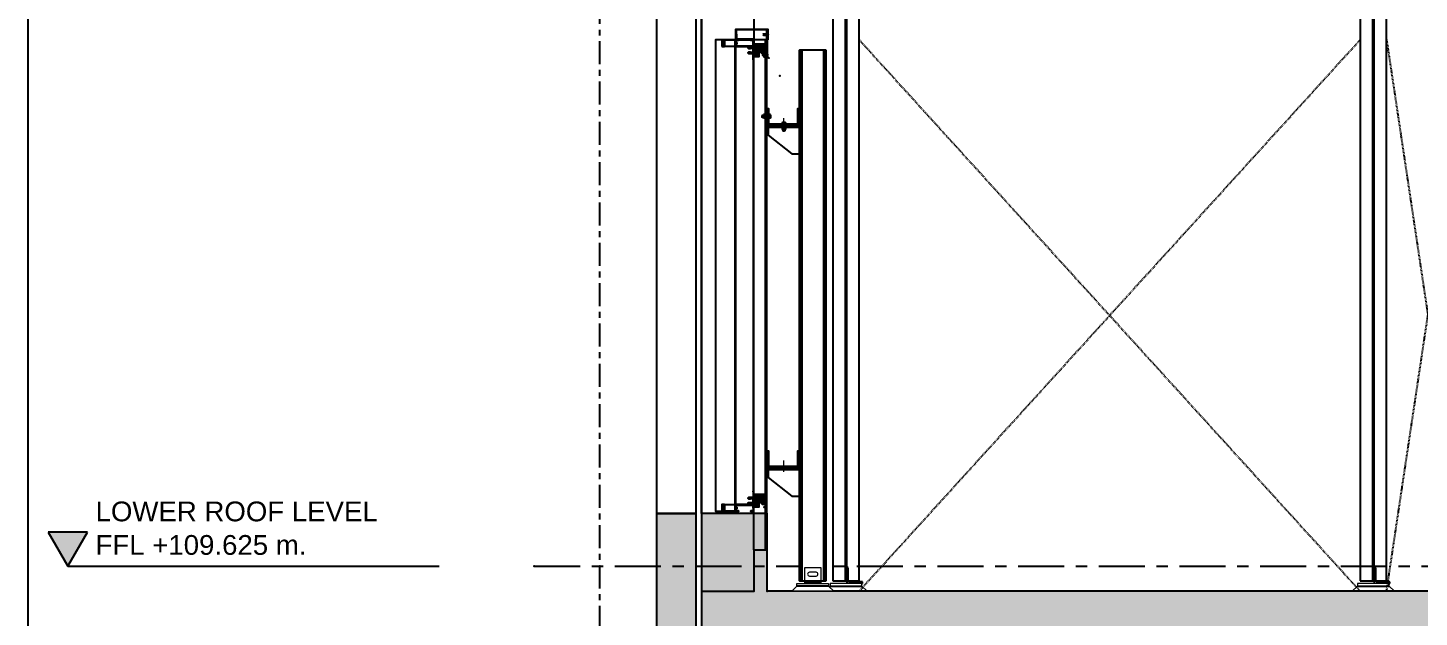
# Model space of a CAD drawing. Header units: millimetres. Extents: x -1379 to 1385823, y -4884429 to 548763.
# Drawn here: x 690051 to 695333, y -2335544 to -2333306 of the extents above; entities that cross this region are included whole.
import ezdxf
from ezdxf.enums import TextEntityAlignment as Align

# ---------------------------------------------------------------- set-up
doc = ezdxf.new("R2010")
doc.units = ezdxf.units.MM
doc.set_wipeout_variables(frame=1)
for name, pattern in [('CENTER', [50.8, 31.75, -6.35, 6.35, -6.35]), ('HIDDEN', [0.375, 0.25, -0.125]), ('TA_GL_000.70000', [1.925, 0.7, -0.175, 0.175, -0.175, 0.7]), ('TA_HL_000.80000', [5.2, 2.84, -2.36]), ('TA_HL_001.00000', [6.5, 3.55, -2.95]), ('XKITLINE00', [0])]:
    doc.linetypes.add(name, pattern=pattern)
for name, color, linetype in [('000 - 0_SYM_DWG_GRID-BUBBLE_MAIN_COLOR_6', 7, 'Continuous'), ('000 - 0_SYM_DWG_GRIDLINE_MAIN_COLOR_251', 7, 'Continuous'), ('000 - 0_SYM_DWG_LEVEL_HIDDEN_', 7, 'HIDDEN'), ('000 - 0_SYM_DWG_LEVEL_MAIN_COLOR_2', 7, 'Continuous'), ('000 - 0_SYM_DWG_LEVEL_TEXT', 7, 'Continuous'), ('000 - 0_SYM_DWG_SLOPE-SYM_TEXT_COLOR_3', 7, 'Continuous'), ('000 - CONCRETE_COL_CUT_COLOR_1', 7, 'Continuous'), ('000 - CONCRETE_COL_CUT_COLOR_5', 7, 'Continuous'), ('000 - CONCRETE_COL_HATCH_', 7, 'Continuous'), ('000 - CONCRETE_COL_WIPEOUT_', 7, 'Continuous'), ('000 - CONCRETE_PRECAST_HATCH_', 7, 'Continuous'), ('000 - CONCRETE_PRECAST_MAIN_COLOR_4', 7, 'Continuous'), ('000 - CONCRETE_PRECAST_WIPEOUT_', 7, 'Continuous'), ('000 - EXISTING_COLUMN_MAIN_COLOR_1', 7, 'Continuous'), ('000 - EXISTING_CONCRETE_MAIN_COLOR_1', 7, 'Continuous'), ('000 - EXISTING_PRECAST_CUT_COLOR_4', 7, 'Continuous'), ('000 - EXISTING_STEEL-STRUCTURE_HIDDEN_', 7, 'HIDDEN'), ('000 - EXISTING_STEEL-STRUCTURE_MAIN_COLOR_1', 7, 'Continuous'), ('000 - EXISTING_STEEL-STRUCTURE_WIPEOUT_', 7, 'Continuous'), ('000 - GRID', 7, 'CENTER'), ('000 - L I N E 0.1', 7, 'Continuous'), ('000 - STRUCTURE_STEEL_ACCESORIES_MAIN_COLOR_1', 7, 'Continuous'), ('000 - STRUCTURE_STEEL_FASTERN_MAIN_COLOR_2', 7, 'Continuous'), ('000 - STRUCTURE_STEEL_FRAMING_CUT_COLOR_4', 7, 'Continuous'), ('000 - STRUCTURE_STEEL_FRAMING_HATCH_', 7, 'Continuous'), ('000 - STRUCTURE_STEEL_FRAMING_MAIN_COLOR_1', 7, 'Continuous'), ('000 - STRUCTURE_STEEL_FRAMING_MAIN_COLOR_2', 7, 'Continuous'), ('000 - STRUCTURE_STEEL_FRAMING_SUB_COLOR_2', 7, 'Continuous'), ('000 - STRUCTURE_STEEL_FRAMING_WIPEOUT_', 7, 'Continuous'), ('010 - ASPG_ACCESSORIES_MAIN_COLOR_1', 7, 'Continuous'), ('010 - ASPG_ACCESSORIES_MAIN_COLOR_2', 7, 'Continuous'), ('010 - ASPG_ACCESSORIES_SUB_COLOR_3', 7, 'Continuous'), ('010 - ASPG_EXTR_MAIN_COLOR_2', 7, 'Continuous'), ('010 - ASPG_EXTR_WIPEOUT_', 7, 'Continuous'), ('010 - ASPG_FASTERN_DEF_SUB', 7, 'Continuous'), ('010 - ASPG_FASTERN_MAIN_COLOR_1', 7, 'Continuous'), ('010 - ASPG_FASTERN_MAIN_COLOR_251', 7, 'Continuous'), ('010 - ASPG_FASTERN_SUB_COLOR_2', 7, 'Continuous'), ('010 - ASPG_FASTERN_WIPEOUT_', 7, 'Continuous'), ('010 - ASPG_FLASHING_CUT_COLOR_3', 7, 'Continuous'), ('010 - ASPG_FLASHING_CUT_COLOR_4', 7, 'Continuous'), ('010 - ASPG_FLASHING_CUT_COLOR_5', 7, 'Continuous'), ('010 - ASPG_FLASHING_HATCH_', 7, 'Continuous'), ('010 - ASPG_FRAMING_CUT_COLOR_4', 7, 'Continuous'), ('010 - ASPG_FRAMING_HATCH_', 7, 'Continuous'), ('010 - ASPG_FRAMING_SUB_COLOR_2', 7, 'Continuous'), ('010 - ASPG_FRAMING_WIPEOUT_', 7, 'Continuous'), ('Center Line', 7, 'CENTER'), ('HATCH', 7, 'Continuous')]:
    doc.layers.add(name, color=color, linetype=linetype)
doc.layers.add('000 - STRUCTURE_STEEL_FRAMING_DEF_SUB', color=7, linetype='Continuous', plot=False)
doc.layers.add('010 - ASPG_ACCESSORIES_DEF_SUB', color=7, linetype='Continuous', plot=False)
doc.layers.add('Part', color=7, linetype='Continuous', lineweight=0)
doc.layers.add('SCREW', color=7, linetype='Continuous', lineweight=5)
doc.styles.add('ARIAL', font='arial.ttf')
doc.styles.add('Arial_1', font='arial.ttf', dxfattribs={"height": 125})
doc.styles.add('Cetury Gothic', font='swissl.ttf')
doc.styles.add('TA', font='', dxfattribs={"height": 4.5})
doc.styles.get('TA').set_extended_font_data('Cordia New')
pattern_1 = [(45, (2715.48714, 3084.9077), (-0.265165043, 0.265165043), []), (45, (2715.6639, 3084.9077), (-0.265165043, 0.265165043), [])]

# ---------------------------------------------------------------- blocks, each defined once
blk = doc.blocks.new('*U3831')
at = {"layer": '000 - CONCRETE_COL_HATCH_'}
h = blk.add_hatch(dxfattribs=at)
h.set_pattern_fill('AR-CONC', scale=0.04)
h.set_pattern_definition([(50, (-65914.1, -856966.122), (7.28738676, -0.63756342), [0.762, -8.382]), (355, (-65914.1, -856966.122), (-1.40973686, 7.64227381), [0.6096, -6.705623367]), (100.4514447, (-65913.493, -856966.1754), (5.877649884, 7.004710076), [0.64760035, -7.123609784]), (46.1842, (-65914.1, -856964.09), (10.84316164, -1.68169312), [1.143, -12.573]), (96.6355576, (-65913.196, -856964.23), (9.49616536, 9.89704498), [0.97140093, -10.68542433]), (351.1841512, (-65914.1, -856964.09), (9.49616536, 9.89704498), [0.91439868, -10.05838928]), (21, (-65913.084, -856964.598), (6.06457565, -4.090607927), [0.762, -8.382]), (326, (-65913.084, -856964.598), (2.472081134, 7.367518645), [0.6096, -6.7056]), (71.451445, (-65912.5786, -856964.939), (8.53665677, 3.276910755), [0.64760035, -7.123597504]), (37.5, (-65914.1, -856966.1222), (0.12354413, 3.382201555), [0, -6.62432, 0, -6.8072, 0, -6.731]), (7.5, (-65914.1, -856966.1222), (2.6727865, 4.007222993), [0, -3.88112, 0, -6.47192, 0, -2.5654]), (327.5, (-65916.3656, -856966.1222), (5.423623807, -0.22914976), [0, -2.54, 0, -7.9248, 0, -10.5156]), (317.5, (-65917.3816, -856966.1222), (5.925167255, 1.017059641), [0, -3.302, 0, -5.26288, 0, -7.4676])])
h.paths.add_polyline_path([(0, 0), (0, 295), (-1070, 295), (-1070, 0), (-10705.5, 0), (-10705.4, 295), (-10955.5, 295), (-10955.5, -700), (-10655.5, -700), (-10655.5, -200), (-6265.5, -200), (-6265.5, -700), (-5965.5, -700), (-5965.5, -200), (-4265.6, -200), (-4265.6, -600), (934.5, -600), (934.5, -811.2), (1234.5, -818.1), (1234.5, -600), (4804.5, -600), (4804.5, -700), (5104.5, -700), (5104.5, 295), (4854.5, 295), (4854.5, 0), (-0.5, 0)])
at = {"layer": '000 - CONCRETE_COL_CUT_COLOR_1', "color": 7, "lineweight": -2}
blk.add_lwpolyline([(-1070, 0), (-10705.5, 0), (-10705.4, 295), (-10955.5, 295), (-10955.5, -700), (-10655.5, -700), (-10655.5, -200), (-6265.5, -200), (-6265.5, -700), (-5965.5, -700), (-5965.5, -200), (-4265.6, -200), (-4265.6, -600), (934.5, -600)], dxfattribs=at)
blk = doc.blocks.new('*U3521')
at = {"layer": '000 - CONCRETE_PRECAST_HATCH_'}
h = blk.add_hatch(dxfattribs=at)
h.set_pattern_fill('AR-CONC', scale=0.04)
h.set_pattern_definition([(50, (300, -803936.8257), (7.28738676, -0.63756342), [0.762, -8.382]), (355, (300, -803936.826), (-1.40973686, 7.64227381), [0.6096, -6.70562337]), (100.4514447, (300.607, -803936.879), (5.877649884, 7.004710076), [0.64760035, -7.123609784]), (46.1842, (300, -803934.794), (10.84316164, -1.68169312), [1.143, -12.573]), (96.6355576, (300.904, -803934.934), (9.49616536, 9.89704498), [0.97140093, -10.68542433]), (351.1841512, (300, -803934.794), (9.49616536, 9.89704498), [0.91439868, -10.05838928]), (21, (301.016, -803935.3017), (6.06457565, -4.090607927), [0.762, -8.382]), (326, (301.016, -803935.302), (2.472081134, 7.367518645), [0.6096, -6.7056]), (71.451445, (301.5214, -803935.6426), (8.53665677, 3.276910755), [0.64760035, -7.123597504]), (37.5, (300, -803936.8257), (0.12354413, 3.382201555), [0, -6.62432, 0, -6.8072, 0, -6.731]), (7.5, (300, -803936.8257), (2.6727865, 4.007222993), [0, -3.88112, 0, -6.47192, 0, -2.5654]), (327.5, (297.7343, -803936.8257), (5.423623807, -0.22914976), [0, -2.54, 0, -7.9248, 0, -10.5156]), (317.5, (296.7183, -803936.8257), (5.925167255, 1.01705964), [0, -3.302, 0, -5.26288, 0, -7.4676])])
h.paths.add_polyline_path([(0, 0), (150, 0), (150, 995), (0, 995)])
h = blk.add_hatch(dxfattribs=at)
h.set_pattern_fill('ANSI31', scale=0.5)
h.set_pattern_definition([(45, (300, -803936.8), (-841.899, 841.899), [])])
h.paths.add_polyline_path([(0, 0), (150, 0), (150, 995), (0, 995)])
at = {"layer": '000 - CONCRETE_PRECAST_MAIN_COLOR_4', "color": 7, "lineweight": -2}
blk.add_lwpolyline([(0, 0), (150, 0), (150, 995), (0, 995), (0, 995), (0, 995), (0, 995), (0, 995), (0, 995), (0, 995), (0, 995), (0, 995), (0, 995), (0, 995), (0, 995), (0, 995), (0, 995), (0, 995), (0, 995), (0, 995), (0, 995), (0, 995), (0, 995), (0, 995), (0, 995), (0, 995), (0, 995), (0, 995), (0, 995), (0, 995), (0, 995), (0, 995), (0, 995), (0, 995), (0, 995), (0, 995), (0, 995), (0, 995), (0, 995), (0, 995), (0, 995), (0, 995), (0, 995), (0, 995), (0, 995), (0, 995), (0, 995), (0, 995)], close=True, dxfattribs=at)
blk = doc.blocks.new('C-1-IV01-AR-2553-01-B_20260626-002213_SECTION_A1_ST')
at = {"layer": '000 - EXISTING_CONCRETE_MAIN_COLOR_1', "color": 7}
for points in [[(215, 109825), (365, 109825), (365, 114430), (215, 114430)], [(385, 114425), (16445, 114425), (16445, 109825), (16195, 109825), (16195, 109530), (11340.5, 109530), (11340.5, 109825), (10270.5, 109825), (10270.5, 109530), (635, 109530), (635.1, 109825), (385.1, 109825)]]:
    blk.add_lwpolyline(points, close=True, dxfattribs=at)
at = {"layer": '000 - CONCRETE_COL_CUT_COLOR_5', "color": 7}
blk.add_blockref('*U3831', (11340.5, 109530), dxfattribs=at)
at = {"layer": '000 - EXISTING_PRECAST_CUT_COLOR_4', "color": 7}
blk.add_blockref('*U3521', (215, 108830), dxfattribs=at)
blk = doc.blocks.new('*A2482')
at = {"layer": 'Part', "color": 7, "linetype": 'XKITLINE00', "lineweight": 0}
for p, q in [((560.731873, 232.946249), (560.571873, 232.946249)), ((560.571873, 232.946249), (560.571873, 231.646249)), ((560.731873, 231.766249), (560.731873, 232.946249)), ((563.071873, 232.946249), (562.911873, 232.946249)), ((562.911873, 232.946249), (562.911873, 231.766249)), ((563.071873, 231.646249), (563.071873, 232.946249)), ((560.571873, 231.646249), (563.071873, 231.646249)), ((562.911873, 231.766249), (560.731873, 231.766249))]:
    blk.add_line(p, q, dxfattribs=at)
blk = doc.blocks.new('*A2483')
at = {"layer": 'Part', "color": 7, "linetype": 'XKITLINE00', "lineweight": 0}
for p, q in [((560.671873, 231.526249), (560.671873, 231.646249)), ((563.071873, 231.526249), (560.671873, 231.526249)), ((563.071873, 231.646249), (563.071873, 231.526249))]:
    blk.add_line(p, q, dxfattribs=at)
blk = doc.blocks.new('*U2484')
at = {"color": 7}
blk.add_wipeout([(-120, 100), (-120, 106), (-125, 106), (-125, 171), (-117, 171), (-117, 112), (-8, 112), (-8, 171), (0, 171), (0, 106), (0, 100), (0, 0), (-30, 0), (-120, 70)], dxfattribs=at)
at = {"layer": '000 - STRUCTURE_STEEL_FRAMING_HATCH_'}
h = blk.add_hatch(dxfattribs=at)
h.set_pattern_fill('ANSI32', scale=0.5)
h.paths.add_polyline_path([(-125, 171), (-125, 106), (0, 106), (0, 171), (-8, 171), (-8, 112), (-117, 112), (-117, 171)])
h = blk.add_hatch(dxfattribs=at)
h.set_pattern_fill('ANSI32', style=0)
h.set_pattern_definition(pattern_1)
h.paths.add_polyline_path([(-38, 106), (-38, 100), (-82, 100), (-82, 106)], flags=17)
h = blk.add_hatch(dxfattribs=at)
h.set_pattern_fill('ANSI32', style=0)
h.set_pattern_definition(pattern_1)
h.paths.add_polyline_path([(-53, 112), (-53, 106), (-67, 106), (-67, 112)], flags=17)
at = {"layer": '000 - STRUCTURE_STEEL_FRAMING_CUT_COLOR_4', "color": 7}
blk.add_lwpolyline([(-125, 171), (-125, 106), (0, 106), (0, 171), (-8, 171), (-8, 112), (-117, 112), (-117, 171), (-125, 171)], dxfattribs=at)
at = {"layer": '000 - STRUCTURE_STEEL_FRAMING_DEF_SUB', "color": 7, "linetype": 'XKITLINE00', "lineweight": 0}
blk.add_line((-60, 92.1), (-60, 135), dxfattribs=at)
blk.add_line((-60, 92.1), (-60, 135), dxfattribs=at)
at = {"layer": '000 - STRUCTURE_STEEL_FRAMING_HATCH_', "color": 7, "linetype": 'XKITLINE00', "lineweight": 0}
for p, q in [((-82, 100), (-82, 106)), ((-82, 100), (-82, 106)), ((-67, 106), (-67, 112)), ((-67, 106), (-67, 112)), ((-53, 106), (-53, 112)), ((-53, 106), (-53, 112)), ((-38, 100), (-38, 106)), ((-38, 100), (-38, 106))]:
    blk.add_line(p, q, dxfattribs=at)
at = {"layer": '000 - STRUCTURE_STEEL_FRAMING_MAIN_COLOR_2', "color": 7}
blk.add_lwpolyline([(-120, 106), (0, 106), (0, 100), (-120, 100)], close=True, dxfattribs=at)
blk.add_lwpolyline([(-120, 100), (-120, 70), (-30, 0), (0, 0), (0, 100), (-120, 100)], dxfattribs=at)
at = {"color": 7, "lineweight": 0, "xscale": 50, "yscale": 50, "zscale": 50}
blk.add_blockref('*A2482', (-28153.6, -11476.3), dxfattribs=at)
at = {"layer": '000 - STRUCTURE_STEEL_FRAMING_MAIN_COLOR_2', "color": 7, "xscale": 50, "yscale": 50, "zscale": 50}
blk.add_blockref('*A2483', (-28153.6, -11476.3), dxfattribs=at)
blk = doc.blocks.new('*U3392')
at = {"color": 7}
blk.add_wipeout([(-50, 40), (50, 40), (50, 2055), (-50, 2055)], dxfattribs=at)
blk.add_wipeout([(-225, 157.5), (-175, 157.5), (-175, 2094), (-225, 2094)], dxfattribs=at).dxf.layer = '000 - STRUCTURE_STEEL_FRAMING_WIPEOUT_'
at = {"layer": '000 - STRUCTURE_STEEL_FRAMING_MAIN_COLOR_1', "color": 7}
blk.add_lwpolyline([(42, 2055), (50, 2055), (50, 40), (42, 40)], close=True, dxfattribs=at)
at = {"layer": '000 - STRUCTURE_STEEL_FRAMING_SUB_COLOR_2', "color": 7}
blk.add_lwpolyline([(-42, 2055), (42, 2055), (42, 40), (-42, 40)], close=True, dxfattribs=at)
at = {"color": 7}
blk.add_blockref('*U2484', (-50, 361.5), dxfattribs=at)
blk.add_blockref('*U2484', (-50, 361.5), dxfattribs=at)
at = {"layer": '000 - STRUCTURE_STEEL_FRAMING_MAIN_COLOR_1', "color": 7}
for points in [[(-225, 157.5), (-180, 157.5), (-180, 2094), (-225, 2094)], [(-180, 157.5), (-175, 157.5), (-175, 2094), (-180, 2094)]]:
    blk.add_lwpolyline(points, close=True, dxfattribs=at)
at = {"color": 7}
blk.add_blockref('*U2484', (-50, 1661.5), dxfattribs=at)
blk.add_blockref('*U2484', (-50, 1661.5), dxfattribs=at)
at = {"layer": '000 - STRUCTURE_STEEL_FRAMING_MAIN_COLOR_1', "color": 7}
blk.add_lwpolyline([(-50, 2055), (-42, 2055), (-42, 40), (-50, 40)], close=True, dxfattribs=at)
blk = doc.blocks.new('000_ASPG_TYP_FILES_20260218-010703_FRAME_EXTR_HONLIZONTAL')
at = {"layer": '010 - ASPG_FRAMING_HATCH_'}
h = blk.add_hatch(dxfattribs=at)
h.set_pattern_fill('ANSI32', scale=0.1)
edge = h.paths.add_edge_path()
edge.add_line((74.7, 2), (25, 2))
edge.add_line((25, 2), (25, 67))
edge.add_arc((24.7, 67), 0.3, 0, 90)
edge.add_line((24.7, 67.3), (0.3, 67.3))
edge.add_arc((0.3, 67), 0.3, 90, 180)
edge.add_line((0, 67), (0, 57.6))
edge.add_arc((0.3, 57.6), 0.3, 180, 270)
edge.add_line((0.3, 57.3), (1.7, 57.3))
edge.add_arc((1.7, 57.6), 0.3, 270, 360)
edge.add_line((2, 57.6), (2, 65))
edge.add_arc((2.3, 65), 0.3, 90, 180, ccw=False)
edge.add_line((2.3, 65.3), (22.7, 65.3))
edge.add_arc((22.7, 65), 0.3, 0, 90, ccw=False)
edge.add_line((23, 65), (23, 49))
edge.add_line((23, 49), (23.5, 48.5))
edge.add_line((23.5, 48.5), (23, 48))
edge.add_line((23, 48), (23, 22.3))
edge.add_line((23, 22.3), (23.5, 21.8))
edge.add_line((23.5, 21.8), (23, 21.3))
edge.add_line((23, 21.3), (23, 2.3))
edge.add_arc((22.7, 2.3), 0.3, -90, 0, ccw=False)
edge.add_line((22.7, 2), (2.3, 2))
edge.add_arc((2.3, 2.3), 0.3, 180, 270, ccw=False)
edge.add_line((2, 2.3), (2, 9.7))
edge.add_arc((1.7, 9.7), 0.3, 0, 90)
edge.add_line((1.7, 10), (0.3, 10))
edge.add_arc((0.3, 9.7), 0.3, 90, 180)
edge.add_line((0, 9.7), (0, 0.3))
edge.add_arc((0.3, 0.3), 0.3, 180, 270)
edge.add_line((0.3, 0), (74.7, 0))
at = {"layer": '010 - ASPG_ACCESSORIES_DEF_SUB', "color": 7}
for p in [(0, 67.3), (0, 57.3), (25, 67.3), (25, 67.3), (0, 10), (0, 10), (0, 0), (75, 2), (75, 0)]:
    blk.add_point(p, dxfattribs=at)
at = {"layer": '010 - ASPG_FRAMING_CUT_COLOR_4', "color": 7}
blk.add_line((75, 0.3), (75, 1.7), dxfattribs=at)
blk.add_lwpolyline([(74.7, 2), (25, 2), (25, 67, 0.414214), (24.7, 67.3), (0.3, 67.3, 0.414214), (0, 67), (0, 57.6, 0.414214), (0.3, 57.3), (1.7, 57.3, 0.414214), (2, 57.6), (2, 65, -0.414214), (2.3, 65.3), (22.7, 65.3, -0.414214), (23, 65), (23, 49), (23.5, 48.5), (23, 48), (23, 22.3), (23.5, 21.8), (23, 21.3), (23, 2.3, -0.414214), (22.7, 2), (2.3, 2, -0.414214), (2, 2.3), (2, 9.7, 0.414214), (1.7, 10), (0.3, 10, 0.414214), (0, 9.7), (0, 0.3, 0.414214), (0.3, 0), (74.7, 0)], format="xyb", dxfattribs=at)
for centre, start, end in [((0.3, 57.6), 180, 270), ((1.7, 57.6), 270, 0), ((2.3, 65), 90, 180), ((0.3, 9.7), 90, 180), ((0.3, 0.3), 180, 270), ((1.7, 9.7), 0, 90), ((2.3, 2.3), 180, 270), ((22.7, 2.3), 270, 0), ((74.7, 1.7), 0, 90), ((74.7, 0.3), 270, 0)]:
    blk.add_arc(centre, 0.3, start, end, dxfattribs=at)
blk = doc.blocks.new('PZG35-9D5')
at = {"layer": 'Center Line', "color": 7}
blk.add_line((0, 3.7), (0, -10.5), dxfattribs=at)
at = {"layer": 'SCREW', "color": 7}
for p, q in [((-1.4, 0), (-1.4, -1.1)), ((1.4, 0), (1.4, -0.6)), ((-1.9, -1.4), (1.9, -0.9)), ((-1.9, -1.4), (-1.4, -1.1)), ((-1.9, -1.4), (-1.4, -1.7)), ((-1.9, -2.7), (1.9, -2.2)), ((-1.9, -2.7), (-1.4, -2.4)), ((-1.9, -2.7), (-1.4, -3)), ((-1.9, -4), (-1.4, -3.7)), ((-1.9, -4), (-1, -3.9)), ((-1.9, -4), (-1.4, -4.3)), ((-1.4, -1.1), (1.4, -0.6)), ((-1.4, -1.7), (1.4, -1.2)), ((-1.4, -1.7), (-1.4, -2.4)), ((-1.4, -2.4), (1.4, -1.9)), ((-1.4, -3), (1.4, -2.5)), ((-1.4, -3), (-1.4, -3.7)), ((-1.4, -3.7), (-0.8, -3.6)), ((-1.4, -4.3), (-1.4, -8.1)), ((-1.4, -4.3), (-1.2, -4.3)), ((0, -9.5), (-1.4, -8.1)), ((0, -9.5), (1.4, -8.1)), ((0.6, -3.3), (1.4, -3.2)), ((0.7, -3.7), (1.9, -3.5)), ((0.7, -3.9), (1.4, -3.8)), ((0.7, -4.6), (1.4, -4.5)), ((0.7, -5), (1.9, -4.8)), ((0.7, -5.2), (1.4, -5.1)), ((1.9, -0.9), (1.4, -0.6)), ((1.9, -0.9), (1.4, -1.2)), ((1.4, -1.2), (1.4, -1.9)), ((1.9, -2.2), (1.4, -1.9)), ((1.9, -2.2), (1.4, -2.5)), ((1.4, -2.5), (1.4, -3.2)), ((1.9, -3.5), (1.4, -3.2)), ((1.9, -3.5), (1.4, -3.8)), ((1.4, -3.8), (1.4, -4.5)), ((1.9, -4.8), (1.4, -4.5)), ((1.9, -4.8), (1.4, -5.1)), ((1.4, -5.1), (1.4, -8.1))]:
    blk.add_line(p, q, dxfattribs=at)
blk.add_lwpolyline([(0, -9.5), (0.7, -5.2), (0.7, -3.6, 0.417657), (0.4, -3.3, 0.108102), (-0.8, -3.6), (-1.4, -4.7)], format="xyb", dxfattribs=at)
blk = doc.blocks.new('*U3139')
at = {"layer": 'SCREW', "color": 7}
blk.add_lwpolyline([(3, 1.8, 0.09906), (0.8, 2.5), (0.8, 2.3), (-0.8, 2.3), (-0.8, 2.5, 0.09906), (-3, 1.8, 0.266588), (-3.5, 1), (-3.5, 0.2, 0.414214), (-3.3, 0), (3.3, 0, 0.414214), (3.5, 0.2), (3.5, 1, 0.266588)], format="xyb", close=True, dxfattribs=at)
blk.add_blockref('PZG35-9D5', (0, 0), dxfattribs=at)
blk = doc.blocks.new('000_ASPG_TYP_FILES_BK_FOR_ASPG_LOUVERS_SIDE_VIEW')
at = {"color": 7}
blk.add_point((0, 0), dxfattribs=at)
at = {"layer": '010 - ASPG_ACCESSORIES_MAIN_COLOR_1', "color": 7}
blk.add_line((2.8, -12.5), (2.8, 12.5), dxfattribs=at)
for points in [[(43.2, -12.5), (0.8, -12.5), (0.8, 12.5), (43.2, 12.5)], [(52.5, 12.5), (43.2, 12.5), (43.2, -12.5), (52.5, -12.5)]]:
    blk.add_lwpolyline(points, close=True, dxfattribs=at)
at = {"layer": '010 - ASPG_ACCESSORIES_SUB_COLOR_3', "color": 7}
for p, q in [((43.5, -12.5), (43.5, 12.5)), ((43.8, -12.5), (43.8, 12.5)), ((44.3, -12.5), (44.3, 12.5)), ((45, -12.5), (45, 12.5)), ((45.8, -12.5), (45.8, 12.5)), ((46.7, -12.5), (46.7, 12.5)), ((47.6, -12.5), (47.6, 12.5)), ((48.6, -12.5), (48.6, 12.5)), ((50.6, -12.5), (50.6, 12.5)), ((51.4, -12.5), (51.4, 12.5)), ((52.1, -12.5), (52.1, 12.5)), ((52.5, -12.5), (52.5, 12.5))]:
    blk.add_line(p, q, dxfattribs=at)
at = {"layer": 'SCREW', "color": 7, "rotation": 270}
blk.add_blockref('*U3139', (2.8, 0), dxfattribs=at)
blk = doc.blocks.new('A$C57452C2B')
at = {"layer": '010 - ASPG_FASTERN_MAIN_COLOR_1', "color": 7}
for p, q in [((0.003, 0.0005), (0.003, 0.004)), ((0.01, 0), (0.004, 0)), ((0.007, 0.031), (0.0045, 0.021)), ((0.005, 0.0005), (0.005, 0.004)), ((0.009, 0.0005), (0.009, 0.004)), ((0.011, 0.0005), (0.011, 0.004))]:
    blk.add_line(p, q, dxfattribs=at)
for points in [[(0.014, 0.005), (0.014, 0.006), (0, 0.006), (0, 0.005), (0.003, 0.004), (0.011, 0.004)], [(0.0045, 0.021), (0.0045, 0.028), (0.007, 0.031), (0.0095, 0.028), (0.0095, 0.021)]]:
    blk.add_lwpolyline(points, close=True, dxfattribs=at)
for centre, radius, start, end in [((0.004, 0.0013), 0.00125, 216.8699, 323.1301), ((0.007, 0.0043), 0.00425, 241.9275, 298.0725), ((0.01, 0.0013), 0.00125, 216.8699, 323.1301)]:
    blk.add_arc(centre, radius, start, end, dxfattribs=at)
at = {"layer": '010 - ASPG_FASTERN_SUB_COLOR_2', "color": 7}
for p in [(0.0095, 0.021), (0.0045, 0.021)]:
    blk.add_line(p, (0.0045, 0.0197), dxfattribs=at)
for points in [[(0.0045, 0.0167, 0.666667), (0.0045, 0.0182), (0.0095, 0.0195, 0.666667), (0.0095, 0.018)], [(0.0045, 0.0152, 0.666667), (0.0045, 0.0167), (0.0095, 0.018, 0.666667), (0.0095, 0.0165)], [(0.0045, 0.0137, 0.666667), (0.0045, 0.0152), (0.0095, 0.0165, 0.666667), (0.0095, 0.015)], [(0.0045, 0.0122, 0.666667), (0.0045, 0.0137), (0.0095, 0.015, 0.666667), (0.0095, 0.0135)], [(0.0045, 0.0107, 0.666667), (0.0045, 0.0122), (0.0095, 0.0135, 0.666667), (0.0095, 0.012)], [(0.0045, 0.0092, 0.666667), (0.0045, 0.0107), (0.0095, 0.012, 0.666667), (0.0095, 0.0105)], [(0.0045, 0.0077, 0.666667), (0.0045, 0.0092), (0.0095, 0.0105, 0.666667), (0.0095, 0.009)], [(0.0045, 0.0062, 0.666667), (0.0045, 0.0077), (0.0095, 0.009, 0.666667), (0.0095, 0.0075)], [(0.0047, 0.006, 0.091189), (0.0045, 0.0062), (0.0095, 0.0075, 0.666667), (0.0095, 0.006)]]:
    blk.add_lwpolyline(points, format="xyb", dxfattribs=at)
for centre, start, end in [((0.0042, 0.0189), 292.6199, 67.3801), ((0.0098, 0.0203), 112.6199, 247.3801)]:
    blk.add_arc(centre, 0.000812, start, end, dxfattribs=at)
blk = doc.blocks.new('A$C6d2a724f')
at = {"color": 7}
blk.add_wipeout([(-3.7, 6.3), (3.7, 6.3), (7.3, 0), (3.7, -6.3), (-3.7, -6.3), (-7.3, 0)], dxfattribs=at).dxf.layer = '010 - ASPG_FASTERN_MAIN_COLOR_1'
at = {"layer": '010 - ASPG_FASTERN_MAIN_COLOR_1', "color": 7}
blk.add_lwpolyline([(-3.7, 6.3), (3.7, 6.3), (7.3, 0), (3.7, -6.3), (-3.7, -6.3), (-7.3, 0)], close=True, dxfattribs=at)
at = {"layer": '010 - ASPG_FASTERN_SUB_COLOR_2', "color": 7}
for radius in [6.33, 3.96]:
    blk.add_circle((0, 0), radius, dxfattribs=at)
blk = doc.blocks.new('A$Cb3d6a647')
at = {"color": 7}
blk.add_wipeout([(0, -50), (0, -50), (0, 0), (40, 0), (40, -40), (33.7, -40), (28.7, -35), (28.7, -25), (27.4, -21.8), (24.2, -20.5), (21, -21.8), (19.7, -25), (19.7, -50)], dxfattribs=at).dxf.layer = '010 - ASPG_FASTERN_WIPEOUT_'
at = {"layer": 'HATCH'}
h = blk.add_hatch(dxfattribs=at)
h.set_pattern_fill('DOTS', scale=0.5)
h.paths.add_polyline_path([(3, 0), (3, -8), (4, -8), (5, -11), (8.5, -11, -0.236068), (9, -12), (9, -19), (5, -19), (4, -22), (3, -22), (3, -28), (4, -28), (5, -31), (8.5, -31, -0.236068), (9, -32), (9, -39), (5, -39), (4, -42), (3, -42), (3, -50), (19.7, -50), (19.7, -25, -1), (28.7, -25), (28.7, -35), (33.7, -40), (40, -40), (40, 0)])
at = {"color": 7}
blk.add_point((40, -50), dxfattribs=at)
at = {"layer": '010 - ASPG_ACCESSORIES_MAIN_COLOR_1', "color": 7}
blk.add_lwpolyline([(0, 0), (3, 0), (3, -50), (0, -50)], close=True, dxfattribs=at)
at = {"layer": '010 - ASPG_ACCESSORIES_MAIN_COLOR_2', "color": 7}
blk.add_lwpolyline([(0, 0), (40, 0), (40, -40), (33.7, -40), (28.7, -35), (28.7, -25, 1), (19.7, -25), (19.7, -50), (0, -50)], format="xyb", close=True, dxfattribs=at)
at = {"color": 7, "extrusion": (0, 0, -1), "xscale": 1000, "yscale": 1000, "zscale": -1000, "rotation": 270}
for p in [(-9, -8), (-9, -28)]:
    blk.add_blockref('A$C57452C2B', p, dxfattribs=at)
at = {"color": 7}
blk.add_blockref('A$C6d2a724f', (24.2, -25), dxfattribs=at)
blk = doc.blocks.new('*U2487')
at = {"color": 7}
blk.add_wipeout([(1765, 2), (25, 2), (25, 67.3), (1765, 67.3)], dxfattribs=at).dxf.layer = '010 - ASPG_FRAMING_WIPEOUT_'
blk.add_blockref('000_ASPG_TYP_FILES_20260218-010703_FRAME_EXTR_HONLIZONTAL', (0, 0), dxfattribs=at)
at = {"color": 7, "xscale": -1}
blk.add_blockref('000_ASPG_TYP_FILES_20260218-010703_FRAME_EXTR_HONLIZONTAL', (1790, 0), dxfattribs=at)
at = {"color": 7}
blk.add_wipeout([(1790, 67.8), (1790, 144.8), (0, 144.8), (0, 67.8)], dxfattribs=at).dxf.layer = '010 - ASPG_EXTR_WIPEOUT_'
blk.add_point((25, 67.3), dxfattribs=at)
at = {"layer": '010 - ASPG_EXTR_MAIN_COLOR_2', "color": 7}
blk.add_lwpolyline([(1790, 69.8), (1790, 144.8), (0, 144.8), (0, 69.8)], close=True, dxfattribs=at)
at = {"layer": '010 - ASPG_FRAMING_SUB_COLOR_2', "color": 7}
blk.add_lwpolyline([(1765, 2), (25, 2), (25, 67.3), (1765, 67.3)], close=True, dxfattribs=at)
at = {"color": 7, "rotation": 90}
for p in [(12.5, 67.3), (1777.5, 67.3)]:
    blk.add_blockref('000_ASPG_TYP_FILES_BK_FOR_ASPG_LOUVERS_SIDE_VIEW', p, dxfattribs=at)
at = {"color": 7, "rotation": 270}
for p in [(65, 0), (1775, 0)]:
    blk.add_blockref('A$Cb3d6a647', p, dxfattribs=at)
blk = doc.blocks.new('*U2492')
at = {"layer": '000 - EXISTING_COLUMN_MAIN_COLOR_1', "color": 7}
blk.add_lwpolyline([(-100, 0), (100, 0), (100, 4900), (-100, 4900)], close=True, dxfattribs=at)
blk = doc.blocks.new('*U2525')
at = {"color": 7}
blk.add_wipeout([(-50, 40), (50, 40), (50, 4900), (-50, 4900)], dxfattribs=at).dxf.layer = '000 - EXISTING_STEEL-STRUCTURE_WIPEOUT_'
at = {"layer": '000 - EXISTING_STEEL-STRUCTURE_HIDDEN_', "color": 7}
blk.add_lwpolyline([(3, 40), (3, 4900), (-3, 4900), (-3, 40)], close=True, dxfattribs=at)
at = {"layer": '000 - EXISTING_STEEL-STRUCTURE_HIDDEN_', "color": 7, "linetype": 'HIDDEN', "ltscale": 9}
blk.add_lwpolyline([(63, 36), (9, 36), (9, 90), (3, 90), (3, 30), (63, 30)], close=True, dxfattribs=at)
at = {"color": 7}
blk.add_wipeout([(60, 20), (60, 30), (-60, 30), (-60, 20), (-80, 0), (80, 0)], dxfattribs=at)
at = {"layer": '000 - EXISTING_STEEL-STRUCTURE_MAIN_COLOR_1', "color": 7}
blk.add_lwpolyline([(-50, 40), (50, 40), (50, 4900), (-50, 4900)], close=True, dxfattribs=at)
at = {"layer": '000 - STRUCTURE_STEEL_FASTERN_MAIN_COLOR_2', "color": 7}
blk.add_line((-60, 20), (60, 20), dxfattribs=at)
at = {"layer": '000 - STRUCTURE_STEEL_FASTERN_MAIN_COLOR_2', "color": 7, "lineweight": 0}
blk.add_lwpolyline([(60, 20), (60, 30), (-60, 30), (-60, 20), (-80, 0), (80, 0)], close=True, dxfattribs=at)
blk = doc.blocks.new('*U2499')
at = {"layer": '000 - 0_SYM_DWG_GRID-BUBBLE_MAIN_COLOR_6', "color": 7}
blk.add_line((20.6, 0), (15.6, 0), dxfattribs=at)
blk.add_circle((25.6, 0), 5, dxfattribs=at)
at = {"layer": '000 - 0_SYM_DWG_GRIDLINE_MAIN_COLOR_251', "color": 7, "linetype": 'ByBlock', "ltscale": 5}
blk.add_line((10, 0), (-226, 0), dxfattribs=at)
at = {"layer": '000 - 0_SYM_DWG_GRIDLINE_MAIN_COLOR_251', "color": 7}
for p in [(-216, 0), (0, 0)]:
    blk.add_point(p, dxfattribs=at)
at = {"color": 7, "style": 'TA', "flags": 1}
blk.add_attdef('LOCATION', (6, -6), '', height=4.5, rotation=270, dxfattribs=at)
at = {"layer": '000 - 0_SYM_DWG_SLOPE-SYM_TEXT_COLOR_3', "color": 7, "style": 'ARIAL'}
blk.add_attdef('GRID-HEAD', text='', height=4, rotation=90, dxfattribs=at).set_placement((25.6, 0), align=Align.MIDDLE_CENTER)
blk = doc.blocks.new('*U2498')
at = {"layer": '000 - 0_SYM_DWG_GRIDLINE_MAIN_COLOR_251', "color": 7, "linetype": 'ByBlock', "ltscale": 5}
blk.add_line((5, 0), (-337.3, 0), dxfattribs=at)
at = {"layer": '000 - 0_SYM_DWG_GRIDLINE_MAIN_COLOR_251', "color": 7}
blk.add_point((0, 0), dxfattribs=at)
at = {"color": 7, "style": 'TA', "flags": 1}
blk.add_attdef('LOCATION', (6, -6), '', height=4.5, rotation=270, dxfattribs=at)
blk = doc.blocks.new('*U1921')
at = {"layer": '000 - 0_SYM_DWG_LEVEL_MAIN_COLOR_2'}
blk.add_hatch(color=7, dxfattribs=at).paths.add_polyline_path([(-67.81, 5.18), (-70.8, 0), (-73.79, 5.18)])
at = {"color": 7}
blk.add_point((0, 0), dxfattribs=at)
at = {"layer": '000 - 0_SYM_DWG_GRIDLINE_MAIN_COLOR_251', "color": 7}
blk.add_lwpolyline([(-70.8, 0), (-23.4, 0), (-18.9, 0), (-14.4, 0)], dxfattribs=at)
at = {"layer": '000 - 0_SYM_DWG_LEVEL_MAIN_COLOR_2', "color": 7, "lineweight": 25}
for p, q in [((-67.81, 5.18), (-73.79, 5.18)), ((-73.79, 5.18), (-70.8, 0)), ((-70.8, 0), (-67.81, 5.18))]:
    blk.add_line(p, q, dxfattribs=at)
at = {"layer": '000 - 0_SYM_DWG_LEVEL_TEXT', "color": 7, "style": 'Arial_1'}
for tag, p in [('LV_NAME_1', (-66.58, 11.92)), ('LV_NAME_2', (-66.59, 6.83)), ('LV_NAME_3', (-66.6, 1.74))]:
    blk.add_attdef(tag, p, '', height=3, dxfattribs=at)
blk = doc.blocks.new('C-1-IV01_REV00-1_20260626-132147_SECTION_A1_DIMS')
at = {"color": 7, "xscale": 25, "yscale": 25, "zscale": 25}
blk.add_blockref('*U1921', (-250, 109625), dxfattribs=at).add_auto_attribs({'LV_NAME_2': 'LOWER ROOF LEVEL', 'LV_NAME_3': 'FFL +109.625 m.'})
at = {"layer": '000 - GRID', "color": 7, "linetype": 'TA_GL_000.70000', "xscale": 25, "yscale": 25, "zscale": 25, "rotation": 270}
blk.add_blockref('*U2499', (0, 109025), dxfattribs=at).add_auto_attribs({'GRID-HEAD': '1'})
at = {"layer": '000 - GRID', "color": 7, "linetype": 'TA_GL_000.70000', "xscale": 50, "yscale": 50, "zscale": 50, "rotation": 180}
blk.add_blockref('*U2498', (0, 109625), dxfattribs=at)
blk = doc.blocks.new('*U2505')
at = {"layer": '000 - 0_SYM_DWG_LEVEL_HIDDEN_', "color": 7, "linetype": 'TA_HL_000.80000'}
for p, q in [((-951.1, -1047), (951.1, 1047)), ((-951.1, 1047), (951.1, -1047))]:
    blk.add_line(p, q, dxfattribs=at)
blk = doc.blocks.new('*U2503')
at = {"layer": '000 - 0_SYM_DWG_LEVEL_HIDDEN_', "color": 7, "linetype": 'TA_HL_000.80000'}
for p, q in [((-157, -1047), (157, 1047)), ((-157, 1047), (157, -1047))]:
    blk.add_line(p, q, dxfattribs=at)
blk = doc.blocks.new('A$C09BF45C0')
at = {"layer": '010 - ASPG_ACCESSORIES_SUB_COLOR_3', "color": 7}
for p, q in [((0, 0.019), (0, 0.0195)), ((0.009, 0.0195), (0, 0.0195)), ((0.009, 0.019), (0, 0.019)), ((0.002, 0.019), (0.0025, 0.0172)), ((0.002, 0.0164), (0.007, 0.0175)), ((0.002, 0.0144), (0.007, 0.0155)), ((0.002, 0.0124), (0.007, 0.0135)), ((0.002, 0.0104), (0.007, 0.0115)), ((0.002, 0.0084), (0.0043, 0.0089)), ((0.002, 0.0064), (0.0033, 0.0067)), ((0.002, 0.0044), (0.0027, 0.0046)), ((0.0025, 0.0169), (0.0025, 0.0172)), ((0.0025, 0.0149), (0.0025, 0.0161)), ((0.0025, 0.0129), (0.0025, 0.0141)), ((0.0025, 0.0109), (0.0025, 0.0121)), ((0.0025, 0.0089), (0.0025, 0.0101)), ((0.0025, 0.0069), (0.0025, 0.0081)), ((0.0025, 0.0049), (0.0025, 0.0061)), ((0.0025, 0.0024), (0.0025, 0.0041)), ((0.0025, 0.0024), (0.0045, 0)), ((0.0039, 0.0207), (0.0039, 0.02)), ((0.0039, 0.02), (0.0051, 0.02)), ((0.0045, 0), (0.0065, 0.0081)), ((0.0045, 0), (0.0065, 0.0024)), ((0.0051, 0.02), (0.0051, 0.0207)), ((0.0057, 0.0092), (0.007, 0.0095)), ((0.0065, 0.0081), (0.0057, 0.0015)), ((0.0064, 0.0074), (0.007, 0.0075)), ((0.0065, 0.0158), (0.0065, 0.017)), ((0.0065, 0.0138), (0.0065, 0.015)), ((0.0065, 0.0118), (0.0065, 0.013)), ((0.0065, 0.0098), (0.0065, 0.011)), ((0.0065, 0.0078), (0.0065, 0.009)), ((0.0065, 0.0024), (0.0065, 0.007)), ((0.0065, 0.0058), (0.0065, 0.007)), ((0.0065, 0.0038), (0.0065, 0.005)), ((0.0066, 0.0177), (0.007, 0.019)), ((0.009, 0.019), (0.009, 0.0195))]:
    blk.add_line(p, q, dxfattribs=at)
for points in [[(0.0025, 0.0169), (0.0065, 0.0178, 0.222712), (0.007, 0.0175, -0.168799), (0.0065, 0.017), (0.0025, 0.0161, -0.16927), (0.002, 0.0164, 0.183704)], [(0.0025, 0.0149), (0.0065, 0.0158, 0.222712), (0.007, 0.0155, -0.168799), (0.0065, 0.015), (0.0025, 0.0141, -0.16927), (0.002, 0.0144, 0.183704)], [(0.0025, 0.0129), (0.0065, 0.0138, 0.222712), (0.007, 0.0135, -0.168799), (0.0065, 0.013), (0.0025, 0.0121, -0.16927), (0.002, 0.0124, 0.183704)], [(0.0025, 0.0109), (0.0065, 0.0118, 0.222712), (0.007, 0.0115, -0.168799), (0.0065, 0.011), (0.0025, 0.0101, -0.16927), (0.002, 0.0104, 0.183704)]]:
    blk.add_lwpolyline(points, format="xyb", close=True, dxfattribs=at)
for points in [[(0.0041, 0.0085), (0.0025, 0.0081, -0.16927), (0.002, 0.0084, 0.183704), (0.0025, 0.0089), (0.0065, 0.0098, 0.222712), (0.007, 0.0095, -0.168799), (0.0065, 0.009), (0.0061, 0.009)], [(0.0032, 0.0063), (0.0025, 0.0061, -0.16927), (0.002, 0.0064, 0.183704), (0.0025, 0.0069), (0.0035, 0.0071)], [(0.0027, 0.0042), (0.0025, 0.0041, -0.16927), (0.002, 0.0044, 0.183704), (0.0025, 0.0049)], [(0.0065, 0.0077), (0.0065, 0.0078, 0.222712), (0.007, 0.0075, -0.168799), (0.0065, 0.007), (0.0064, 0.007)]]:
    blk.add_lwpolyline(points, format="xyb", dxfattribs=at)
blk.add_lwpolyline([(0.0025, 0.0049), (0.0028, 0.0049)], dxfattribs=at)
for centre, radius, start, end in [((0.0045, 0.0117), 0.00904, 60.1372, 119.8628), ((0.0176, 0.0018), 0.0151, 151.1413, 177.5421), ((0.0052, 0.008), 0.00131, 2.4501, 128.8284)]:
    blk.add_arc(centre, radius, start, end, dxfattribs=at)
at = {"layer": '010 - ASPG_ACCESSORIES_SUB_COLOR_3', "color": 7, "insert": (0.005, 0.0067), "char_height": 0.001, "width": 0.059684, "attachment_point": 2, "style": 'Cetury Gothic'}
blk.add_mtext('\\A1;{\\H0.7x;\\S3/4;\\H1.429x;" }', dxfattribs=at)
blk = doc.blocks.new('000 - SELF_DRILLING_NO8.')
at = {"layer": '000 - L I N E 0.1', "color": 7, "xscale": 1000, "yscale": 1000, "zscale": 1000, "rotation": 90}
blk.add_blockref('A$C09BF45C0', (19, -4.5), dxfattribs=at)
blk = doc.blocks.new('*U2554')
at = {"layer": '010 - ASPG_FLASHING_HATCH_'}
h = blk.add_hatch(dxfattribs=at)
h.set_pattern_fill('ANSI32', scale=0.03)
h.set_pattern_definition([(45, (-2e-10, -9e-11), (-1.01028, 1.01028), []), (45, (0.6735, -9e-11), (-1.01028, 1.01028), [])])
h.paths.add_polyline_path([(54, 0), (52, 0), (52, 38), (-65.3, 38), (-65.3, 0), (-67.3, 0), (-67.3, 40), (54, 40)])
h = blk.add_hatch(dxfattribs=at)
h.set_pattern_fill('ANSI32', scale=0.03)
h.set_pattern_definition([(45, (0, 0), (-1.01028, 1.01028), []), (45, (0.6735, 0), (-1.01028, 1.01028), [])])
edge = h.paths.add_edge_path()
edge.add_line((-65.3, 20), (-65.3, 2))
edge.add_arc((-63.3, 2), 2, 180, 270)
edge.add_line((-63.3, 0), (0, 0))
edge.add_line((0, 0), (0, -10))
edge.add_line((0, -10), (2, -10))
edge.add_line((2, -10), (2, 0))
edge.add_arc((0, 0), 2, 0, 90)
edge.add_line((0, 2), (-63.3, 2))
edge.add_line((-63.3, 2), (-63.3, 20))
edge.add_line((-63.3, 20), (-65.3, 20))
h = blk.add_hatch(dxfattribs=at)
h.set_pattern_fill('ANSI32', scale=0.03)
h.set_pattern_definition([(45, (-2e-10, -50), (-5.0514, 5.0514), []), (45, (3.3676, -50), (-5.0514, 5.0514), [])])
h.paths.add_polyline_path([(57.7, -70.5), (50, -62.8), (50, 38), (52, 38), (52, -62), (59.1, -69.1)])
at = {"color": 7}
blk.add_point((100, -137), dxfattribs=at)
at = {"layer": '010 - ASPG_FLASHING_CUT_COLOR_3', "color": 7}
blk.add_lwpolyline([(54, 0), (52, 0), (52, 38), (-65.3, 38), (-65.3, 0), (-67.3, 0), (-67.3, 40), (54, 40)], close=True, dxfattribs=at)
at = {"layer": '010 - ASPG_FLASHING_CUT_COLOR_4', "color": 7}
blk.add_lwpolyline([(-65.3, 20), (-65.3, 2, 0.414214), (-63.3, 0), (0, 0), (0, -10), (2, -10), (2, 0, 0.414214), (0, 2), (-63.3, 2), (-63.3, 20)], format="xyb", close=True, dxfattribs=at)
at = {"layer": '010 - ASPG_FLASHING_CUT_COLOR_5', "color": 7}
blk.add_lwpolyline([(57.7, -70.5), (50, -62.8), (50, 38), (52, 38), (52, -62), (59.1, -69.1)], close=True, dxfattribs=at)
at = {"color": 7, "rotation": 180}
for p in [(54, 20), (52, -57.1)]:
    blk.add_blockref('000 - SELF_DRILLING_NO8.', p, dxfattribs=at)
blk = doc.blocks.new('*U3419')
at = {"layer": '010 - ASPG_FASTERN_DEF_SUB', "color": 7, "ltscale": 0.1}
blk.add_line((-8.4, 0), (27.5, 0, 0), dxfattribs=at)
at = {"layer": '010 - ASPG_FASTERN_MAIN_COLOR_1', "color": 7}
for p, q in [((-6.8, -5.2), (-6.8, 5.2)), ((-6, 6.9), (-1.2, 6.9)), ((-6, 3.5), (-1.2, 3.5)), ((-1.2, 8), (-1.2, -8)), ((0, 8), (-1.2, 8)), ((-1.2, -6.9), (-1.2, 6.9)), ((0, -8), (0, 8)), ((13, 8), (13, -8)), ((14.2, 8), (13, 8)), ((14.2, -8), (14.2, 8)), ((14.2, -5.2), (14.2, 5.2)), ((15, 6.9), (19.8, 6.9)), ((15, 3.5), (19.8, 3.5)), ((20.6, -5.2), (20.6, 5.2)), ((20.6, 4), (25.1, 4)), ((20.6, 3.2), (25.9, 3.2)), ((25.1, 4), (25.9, 3.2)), ((25.9, -3.2), (25.9, 3.2)), ((-6, -3.5), (-1.2, -3.5)), ((-6, -6.9), (-1.2, -6.9)), ((-1.2, -8), (0, -8)), ((13, -8), (14.2, -8)), ((15, -3.5), (19.8, -3.5)), ((15, -6.9), (19.8, -6.9)), ((20.6, -3.2), (25.9, -3.2)), ((20.6, -4), (25.1, -4)), ((25.1, -4), (25.9, -3.2))]:
    blk.add_line(p, q, dxfattribs=at)
at = {"layer": '010 - ASPG_FASTERN_MAIN_COLOR_1', "color": 7, "elevation": 0}
for points in [[(-6, 6.9, 0.46188), (-6, 3.5, 0.23094), (-6, -3.5, 0.46188), (-6, -6.9)], [(15, 6.9, 0.46188), (15, 3.5, 0.23094), (15, -3.5, 0.46188), (15, -6.9)], [(19.8, 6.9, -0.46188), (19.8, 3.5, -0.23094), (19.8, -3.5, -0.46188), (19.8, -6.9)]]:
    blk.add_lwpolyline(points, format="xyb", dxfattribs=at)
at = {"layer": '010 - ASPG_FASTERN_MAIN_COLOR_251', "color": 7, "linetype": 'HIDDEN'}
for p, q in [((0, 4), (13, 4, 0)), ((0, 3.2), (13, 3.2, 0)), ((0, -3.2), (13, -3.2, 0)), ((0, -4), (13, -4, 0))]:
    blk.add_line(p, q, dxfattribs=at)
blk = doc.blocks.new('A$C4706abc5')
at = {"color": 7, "rotation": 180}
blk.add_blockref('*U3419', (-57, 29.5), dxfattribs=at)
at = {"color": 7, "xscale": -1, "rotation": 90}
blk.add_blockref('*U3419', (0, 0), dxfattribs=at)
blk = doc.blocks.new('*U3387')
at = {"color": 7}
blk.add_wipeout([(-50, 40), (50, 40), (50, 2055), (-50, 2055)], dxfattribs=at)
at = {"layer": '000 - STRUCTURE_STEEL_ACCESORIES_MAIN_COLOR_1', "color": 7, "lineweight": 0}
blk.add_line((30, 90), (-30, 90), dxfattribs=at)
blk.add_lwpolyline([(-15.2, 71.5), (-12.5, 72), (12.5, 72), (15.2, 71.5), (17.4, 69.9), (19, 67.7), (19.5, 65), (19, 62.3), (17.4, 60.1), (15.2, 58.5), (12.5, 58), (-12.5, 58), (-15.2, 58.5), (-17.4, 60.1), (-19, 62.3), (-19.5, 65), (-19, 67.7), (-17.4, 69.9), (-15.2, 71.5)], close=True, dxfattribs=at)
at = {"layer": '000 - STRUCTURE_STEEL_FRAMING_SUB_COLOR_2', "color": 7}
blk.add_lwpolyline([(-42, 2055), (42, 2055), (42, 40), (-42, 40)], close=True, dxfattribs=at)
at = {"color": 7}
blk.add_wipeout([(60, 20), (60, 30), (-60, 30), (-60, 20), (-80, 0), (80, 0)], dxfattribs=at)
at = {"layer": '000 - STRUCTURE_STEEL_ACCESORIES_MAIN_COLOR_1', "color": 7, "lineweight": 0}
for p, q in [((-30, 90), (-30, 30)), ((30, 30), (30, 90)), ((30, 35), (-30, 35))]:
    blk.add_line(p, q, dxfattribs=at)
at = {"layer": '000 - STRUCTURE_STEEL_FASTERN_MAIN_COLOR_2', "color": 7}
blk.add_line((-60, 20), (60, 20), dxfattribs=at)
at = {"layer": '000 - STRUCTURE_STEEL_FASTERN_MAIN_COLOR_2', "color": 7, "lineweight": 0}
blk.add_lwpolyline([(60, 20), (60, 30), (-60, 30), (-60, 20), (-80, 0), (80, 0)], close=True, dxfattribs=at)
at = {"layer": '000 - STRUCTURE_STEEL_FRAMING_MAIN_COLOR_1', "color": 7}
for points in [[(-50, 2055), (-42, 2055), (-42, 40), (-50, 40)], [(42, 2055), (50, 2055), (50, 40), (42, 40)]]:
    blk.add_lwpolyline(points, close=True, dxfattribs=at)

msp = doc.modelspace()

# ---------------------------------------------------------------- linework, layer by layer
at = {"color": 7}
msp.add_lwpolyline([(690050.7, -2338975.4), (709425.7, -2338975.4), (709425.7, -2328975.4), (690050.7, -2328975.4)], close=True, dxfattribs=at)
msp.add_point((692857.7, -2335445.4), dxfattribs=at)

# ---------------------------------------------------------------- block references
msp.add_blockref('*U2492', (692707.7, -2335445.4), dxfattribs=at)

# ---------------------------------------------------------------- next in the draw order: block references
for p in [(693156.6, -2335445.4), (695158.8, -2335445.4)]:
    msp.add_blockref('*U2525', p, dxfattribs=at)

# ---------------------------------------------------------------- next in the draw order: block references
for name, p in [('*U3392', (693030.7, -2335445.4)), ('*U2505', (694157.7, -2334398.4)), ('*U2503', (695365.9, -2334398.4))]:
    msp.add_blockref(name, p, dxfattribs=at)

# ---------------------------------------------------------------- next in the draw order: block references
msp.add_blockref('C-1-IV01_REV00-1_20260626-132147_SECTION_A1_DIMS', (692222.7, -2444975.4), dxfattribs=at)

# ---------------------------------------------------------------- next in the draw order: block references
msp.add_blockref('C-1-IV01-AR-2553-01-B_20260626-002213_SECTION_A1_ST', (692222.7, -2444975.4), dxfattribs=at)

# ---------------------------------------------------------------- next in the draw order: block references
for name, p in [('*U2554', (692805.7, -2333351.4)), ('A$C4706abc5', (692920.7, -2333671.9))]:
    msp.add_blockref(name, p, dxfattribs=at)

# ---------------------------------------------------------------- next in the draw order: block references
at = {"color": 7, "linetype": 'TA_HL_001.00000', "rotation": 90}
msp.add_blockref('*U2487', (692805.7, -2335141.4), dxfattribs=at)
at = {"color": 7, "xscale": -1}
msp.add_blockref('*U3387', (693030.7, -2335445.4), dxfattribs=at)

doc.saveas('drawing.dxf')
